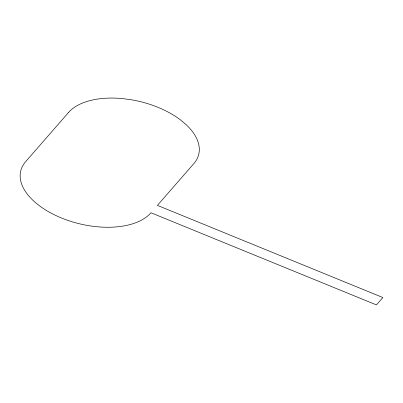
<?xml version="1.0" encoding="UTF-8"?>
<svg xmlns="http://www.w3.org/2000/svg" width="403" height="403" viewBox="0 0 403 403"><rect width="100%" height="100%" fill="white"/><g stroke="black" fill="none" stroke-linecap="round" stroke-linejoin="round"><path stroke-width="0.6" d="M68.581 112.432L25.626 161.694A69.477 37.534 13.6 0 0 61.604 218.043A69.477 37.534 13.6 0 0 150.974 212.769L376.427 304.91L382.85 297.54L157.417 205.384L193.823 163.633A69.477 37.534 13.6 0 0 185.697 124.245L179.899 119.464A69.477 37.534 13.6 0 0 131.972 99.873L123.076 98.644A69.477 37.534 13.6 0 0 68.581 112.432"/></g></svg>
